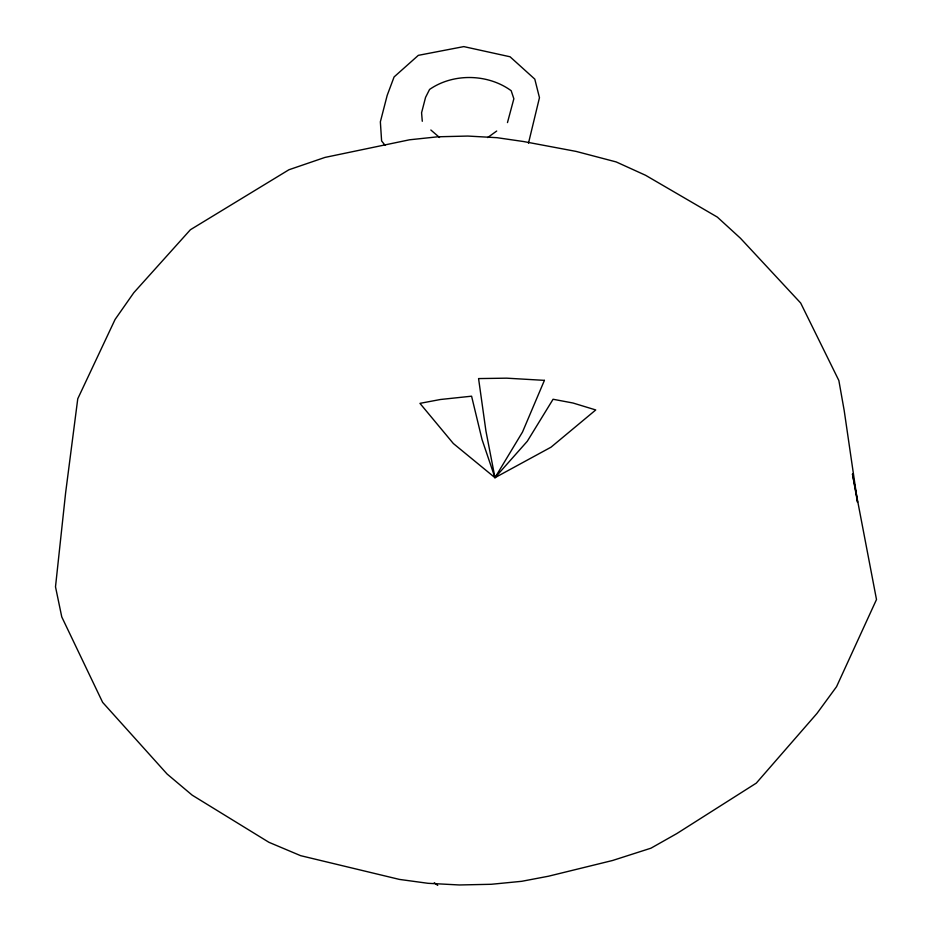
<?xml version="1.0" encoding="UTF-8"?>
<svg xmlns="http://www.w3.org/2000/svg" width="932" height="932" viewBox="0 0 932 932"><rect width="100%" height="100%" fill="white"/><g stroke="black" fill="none" stroke-linecap="round" stroke-linejoin="round"><path stroke-width="1.4" d="M528.479 143.202L539.465 97.685L534.793 79.127L510.049 56.77L463.798 46.6L418.328 55.349L394.085 76.948L387.199 95.332L380.361 121.824L381.607 140.93L385.091 145.345M507.474 122.593L513.858 98.769L511.179 90.707C487.879 73.698 453.29 72.976 429.57 89.449L425.551 97.394L421.579 112.76L422.289 121.276M487.657 137.563L496.709 131.028M434.289 882.732L437.725 885.4M430.852 130.002L439.531 137.493M857.487 502.208L852.465 473.922L876.499 599.521L836.552 686.686L816.991 713.411L756.295 783.125L676.842 833.558L650.944 848.19L612.569 860.492L548.424 876.231L521.687 881.311L491.315 884.282L459.36 884.969L428.021 883.303L399.42 879.412L300.628 855.669L268.894 842.283L192.202 795.171L167.084 774.014L102.636 702.367L61.768 616.926L55.501 586.822L65.624 492.783L77.764 398.768L115.079 319.466L133.8 292.718L190.396 229.738L288.908 169.764L324.953 157.426L409.556 139.788L437.982 136.783L467.817 136.06L497.059 137.691L523.702 141.559L576.069 151.403L616.168 161.923L645.573 175.286L717.349 217.109L740.451 238.243L800.681 303.028L838.858 380.524L844.206 410.616L857.568 502.173M544.416 380.361L522.514 432.017L494.974 477.685L453.348 443.527L419.948 403.358L440.405 399.502L471.58 396.193L482.042 439.543L494.974 477.685L551.022 447.185L595.746 409.952L573.029 403.02L553.072 399.257L527.314 441.244L494.974 477.685L485.933 431.027L478.57 378.578L506.67 378.171L544.416 380.361"/></g></svg>
